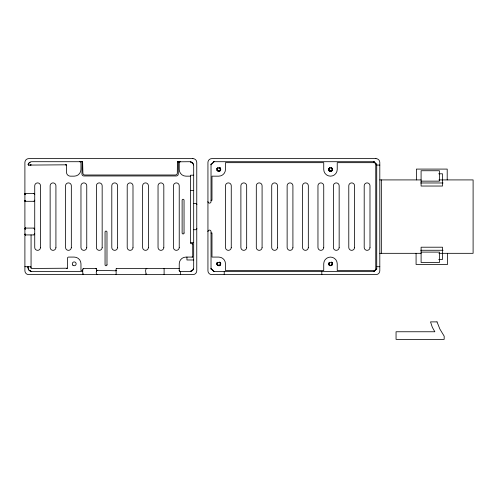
<?xml version="1.0" encoding="UTF-8"?>
<svg xmlns="http://www.w3.org/2000/svg" width="498" height="498" viewBox="0 0 498 498"><rect width="100%" height="100%" fill="white"/><g stroke="black" fill="none" stroke-linecap="round" stroke-linejoin="round"><path stroke-width="0.75" d="M96.768 274.51L97.154 274.616A0.772 0.772 0 0 1 96.382 273.844C95.753 272.294 97.39 269.518 95.803 268.453L83.664 268.453C80.95 269.312 84.075 276.44 83.122 274.392A0.772 0.772 0 0 1 82.898 273.844M328.493 169.575L328.736 168.442M332.459 263.51L331.394 262.048C335.229 264.575 327.896 268.08 328.562 263.28M96.425 271.093L96.463 270.283L115.903 270.794A0.772 0.772 0 0 1 116.134 271.342L116.134 273.844A0.772 0.772 0 0 1 115.362 274.616L115.748 274.51M24.944 193.921C25.653 194.164 25.504 192.67 24.9 194.176A0.772 0.772 0 0 1 25.672 193.405L25.672 194.176L24.9 194.176L25.672 193.405L33.571 193.405A1.158 1.158 0 0 1 34.729 194.562M25.659 228.096L24.9 228.856A0.772 0.772 0 0 1 25.672 228.084C24.016 229.578 26.045 227.225 25.672 228.856L24.925 228.657L25.672 228.084L33.571 228.084A1.158 1.158 0 0 1 34.729 229.242M218.734 170.976C214.576 170.272 220.035 165.324 220.265 169.718C219.363 172.825 215.472 169.557 217.887 167.832M219.257 265.54C217.458 265.944 216.337 263.23 217.887 262.241M330.485 170.976C326.327 170.272 331.786 165.324 332.017 169.718C331.114 172.825 327.223 169.557 329.639 167.832M331.008 265.54C329.215 265.944 328.089 263.23 329.639 262.241M25.006 194.176C25.784 192.44 24.993 194.556 25.018 193.766M25.006 228.856C25.205 228.694 25.977 228.246 25.099 228.57M25.672 200.918L24.9 200.532A0.772 0.772 0 0 0 25.672 201.304C24.01 199.773 25.815 202.163 25.672 200.532L24.925 200.731L25.672 201.304L33.571 201.304A1.158 1.158 0 0 0 34.729 200.146M25.672 200.532L25.473 201.279M25.672 234.153C24.776 235.753 25.298 233.164 25.672 234.925L33.571 234.925A1.158 1.158 0 0 0 34.729 233.767M65.948 164.819L28.99 165.081A0.772 0.772 0 0 1 28.286 163.998L28.293 164.639L28.286 163.998A3.853 3.853 0 0 1 31.804 161.707L82.612 161.719L82.898 173.074A1.93 1.93 0 0 0 84.822 175.003L175.377 175.003A1.93 1.93 0 0 0 177.307 173.074L177.419 161.819L189.831 161.707A3.853 3.853 0 0 1 193.685 165.56L193.685 267.681A3.853 3.853 0 0 1 189.831 271.535L180.388 271.535A1.158 1.158 0 0 1 179.23 270.377L179.23 263.828A6.742 6.742 0 0 1 185.978 257.08L192.141 257.08L192.72 256.507L192.701 244.026L190.89 243.516L190.603 243.018L190.603 175.196L193.685 175.196M25.224 193.728L25.473 194.176L25.672 193.504M25.473 228.856L25.672 228.19M196.766 228.57L196.61 229.142L196.766 228.57A1.158 1.158 0 0 1 195.608 229.721L193.685 229.721M96.544 270.868L96.55 270.402L96.631 270.775A0.772 0.772 0 0 0 96.382 271.342M25.672 228.856L25.13 228.314L24.9 228.856L25.018 228.451M25.012 200.918C25.23 200.04 25.977 201.049 24.925 200.731M25.012 234.539C26.12 234.178 24.022 234.122 25.473 234.9M328.58 263.212L328.499 264.052M116.053 270.283L115.555 270.57L115.966 270.402C116.227 271.478 115.604 268.447 116.713 268.453L179.23 268.453M24.912 194.164L25.13 193.629L25.672 194.176M24.956 234.365L24.9 234.153A0.772 0.772 0 0 0 25.672 234.925L25.124 234.153M25.124 228.856L25.672 228.109M216.811 168.866L217.165 168.175L216.829 168.803M216.811 263.28L217.165 262.583M328.705 168.505L328.499 169.644M332.328 263.062A1.998 1.998 0 0 1 332.384 264.438L331.774 265.347L330.716 265.814M115.966 270.402C116.04 271.086 114.895 270.159 115.903 270.794M218.186 171.337L219.705 171.163L220.633 170.03A1.998 1.998 0 0 0 220.577 168.648L219.201 167.521M216.829 263.212L216.985 262.857M217.489 265.39L219.282 265.745L220.633 264.438A1.998 1.998 0 0 0 220.577 263.062L219.643 262.048C221.386 262.832 220.851 265.689 218.958 265.814M328.96 170.708C329.888 171.891 331.979 171.48 332.384 170.03A1.998 1.998 0 0 0 332.328 168.648L330.952 167.521M25.118 201.068L25.417 200.551L25.336 201.217M219.973 170.982L220.633 170.03M219.973 265.39L220.633 264.438M331.724 170.982L332.384 170.03M331.724 265.39L332.384 264.438M25.473 194.176C25.186 193.199 25.84 194.5 25.037 193.815M34.642 200.576L34.001 201.223M25.473 228.383C25.168 229.217 25.715 228.165 25.311 228.221M34.642 234.197L34.001 234.844M217.551 168.137L217.153 169.189M217.551 262.552C216.095 263.878 218.908 266.953 220.178 264.426C221.118 262.241 217.34 261.456 217.153 263.598M329.303 168.137L328.904 169.189M329.303 262.552C327.846 263.878 330.66 266.953 331.929 264.426C332.869 262.241 329.091 261.456 328.904 263.598M218.354 265.465L218.803 265.565M330.106 265.465L330.554 265.565M25.479 228.14L25.336 228.763M25.161 193.66L25.124 194.176M34.181 193.946L34.642 194.133M34.181 228.632L34.642 228.812M211.028 164.521L213.835 161.707M211.028 164.788L214.109 161.707M190.46 271.478L191.518 270.426M193.635 268.31L193.386 268.559A3.66 3.66 0 0 1 192.122 270.532M373.643 271.535L376.725 268.453M373.917 271.535L376.725 268.721M96.631 270.775L97.154 270.57M28.255 164.072L28.56 163.867L28.293 164.639L28.218 164.303M116.208 268.739L116.563 268.472M192.433 257.005L192.645 256.794M217.763 167.67L218.118 167.515M329.514 167.67L329.875 167.515M82.898 270.57L80.969 270.57L80.969 263.828A6.742 6.742 0 0 0 74.227 257.08L68.637 257.08A1.158 1.158 0 0 0 67.479 258.238L67.479 267.681A0.772 0.772 0 0 1 66.713 268.453L67.255 268.223L31.063 268.453L31.063 234.925M116.302 268.621L116.713 268.453M192.141 257.08L192.552 256.912M25.473 193.703L25.336 194.083M30.795 165.006L30.465 165.081L30.944 164.913M83.278 268.553L83.664 268.453L83.122 268.677A0.772 0.772 0 0 0 82.898 269.219M115.555 270.57L115.362 270.57M25.13 200.601L25.672 201.198L24.956 200.744M82.319 161.707L79.811 161.707A1.158 1.158 0 0 1 80.969 162.865L80.969 169.413A6.742 6.742 0 0 1 74.227 176.161L70.374 176.161A3.853 3.853 0 0 1 66.52 172.308L66.52 165.56A0.772 0.772 0 0 0 65.748 164.788L66.29 165.019L65.748 164.788M146.568 268.478L146.767 268.453A0.772 0.772 0 0 0 145.995 269.219C144.899 270.314 146.505 275.189 146.337 274.485M25.13 234.222L25.672 234.9L25.323 234.745M218.429 170.951L217.775 170.69M330.18 170.951L329.533 170.69M218.429 265.359L217.775 265.104M330.18 265.359L329.533 265.104M213.356 161.707L374.39 161.707M374.994 162.672L337.227 162.672L337.227 169.413A6.742 6.742 0 0 1 330.485 176.161A6.742 6.742 0 0 1 323.737 169.413L323.737 162.672L225.476 162.672L225.476 169.413A6.742 6.742 0 0 1 218.734 176.161L211.986 176.161L211.986 200.246L211.028 200.246M376.725 165.081L379.806 165.081M438.67 173.796L442.492 173.796L442.492 186.034L421.084 186.034L421.084 170.739L439.435 170.739L439.435 181.141L421.084 181.141M190.603 176.161L185.978 176.161A6.742 6.742 0 0 1 179.23 169.413L179.23 162.865A1.158 1.158 0 0 1 180.388 161.707L177.985 161.719A1.121 1.121 0 0 0 177.693 161.707M379.806 179.915L421.084 179.915M438.894 179.915L473.1 179.915L473.1 253.326L438.894 253.326M420.685 182.978L443.077 182.978M190.603 190.609L193.685 190.609M193.685 203.52L195.608 203.52A1.158 1.158 0 0 1 196.766 204.672L196.61 204.099L196.766 204.672M211.028 232.996L211.986 232.996L211.986 257.08L218.734 257.08A6.742 6.742 0 0 1 225.476 263.828L225.476 270.57L323.737 270.57L323.737 263.828A6.742 6.742 0 0 1 330.485 257.08A6.742 6.742 0 0 1 337.227 263.828L337.227 270.57L374.994 270.57M25.672 234.539L25.099 234.583M193.685 242.632L190.603 242.632L190.603 243.018M420.685 250.264L443.077 250.264M421.103 252.1L439.454 252.1L439.454 262.502L421.103 262.502L421.103 247.207L442.51 247.207L442.51 259.446L438.688 259.446M379.806 253.326L421.103 253.326M193.685 259.975L186.943 259.975L186.943 257.08M24.9 266.716L27.981 266.716L27.981 267.488A0.772 0.772 0 0 1 28.753 266.716L30.683 266.822L30.297 266.716A0.772 0.772 0 0 1 31.063 267.488M376.725 266.716L379.806 266.716M82.898 271.535L31.835 271.535A3.853 3.853 0 0 1 27.981 267.681L27.981 266.716M213.356 271.535L374.39 271.535M177.886 161.707L178.272 162.093L178.272 174.039A1.93 1.93 0 0 1 176.342 175.968L83.857 175.968A1.93 1.93 0 0 1 81.933 174.039L82.22 161.719A1.121 1.121 0 0 1 82.512 161.707M163.537 268.478L163.338 268.453A0.772 0.772 0 0 1 164.11 269.219L164.11 274.616M96.307 268.739L95.952 268.472M96.961 270.57L96.55 270.402M329.937 171.337C331.942 172.022 333.423 169.065 331.724 167.851M192.645 243.883L192.433 243.671M83.278 274.51L83.664 274.616M329.57 265.602L329.937 265.745M218.186 265.745L216.811 264.376M192.141 243.597L192.552 243.765M95.803 268.453L96.214 268.621M331.095 167.515L331.456 167.67M219.344 167.515C223.135 168.959 218.13 173.796 216.811 169.961M34.001 193.485L34.387 193.741M34.001 228.165L34.387 228.426M331.394 167.639L332.384 168.803M219.643 167.639L220.035 167.901M331.724 262.259L332.384 263.212M219.973 167.851L220.353 168.243M219.973 262.259L220.633 263.212M373.917 161.707L376.725 164.521M373.643 161.707L376.725 164.788M190.46 161.763L191.518 162.815M193.635 164.931L193.386 164.682A3.66 3.66 0 0 0 192.122 162.709M211.028 268.453L214.109 271.535M211.028 268.721L213.835 271.535M30.148 270.426L31.206 271.478M329.19 170.939L328.562 169.961M220.253 168.125L220.633 168.803M217.209 170.708L216.829 170.03M329.184 170.285L328.948 169.718M329.184 264.693L328.948 264.133M217.433 170.285L217.196 169.718M217.433 264.693L217.196 264.133M216.829 264.438L216.985 264.799M332.328 168.648L332.459 169.102M96.463 270.283L96.475 270.974M447.534 253.326L447.534 264.463L416.079 264.463L416.079 253.326M447.204 179.915L447.204 169.09L416.378 169.09L416.378 179.915M381.337 179.915L381.337 253.326M376.725 164.029L376.725 269.213M375.76 163.45L375.76 269.791M321.814 271.535L321.814 274.616M224.225 271.535L224.225 274.616M211.028 164.023L211.028 201.59A1.544 1.544 0 0 1 209.484 203.134A1.544 1.544 0 0 1 207.94 201.59M211.028 269.219L211.028 231.651A1.544 1.544 0 0 0 209.484 230.107A1.544 1.544 0 0 0 207.94 231.651M180.488 271.535L180.488 274.616M146.767 274.616A0.772 0.772 0 0 1 145.995 273.844M31.063 164.788A0.772 0.772 0 0 1 30.465 165.081M28.996 163.213A3.66 3.66 0 0 1 30.229 162.261M190.709 162.006A3.66 3.66 0 0 1 191.456 162.28M30.957 271.236A3.66 3.66 0 0 1 30.216 270.962M29.544 270.532A3.66 3.66 0 0 1 28.984 269.972M28.554 269.306A3.66 3.66 0 0 1 28.28 268.559M191.456 270.962A3.66 3.66 0 0 1 190.709 271.236M146.381 268.553L146.767 268.453L146.381 268.553M180.089 161.75L180.089 161.75M28.554 266.741L28.554 266.741M68.338 257.124L68.338 257.124M192.913 158.625L28.753 158.625A3.853 3.853 0 0 0 24.9 162.479L24.9 270.763A3.853 3.853 0 0 0 28.753 274.616L192.913 274.616A3.853 3.853 0 0 0 196.766 270.763L196.766 162.479A3.853 3.853 0 0 0 192.913 158.625M375.953 158.625L211.793 158.625A3.853 3.853 0 0 0 207.94 162.479L207.94 270.763A3.853 3.853 0 0 0 211.793 274.616L375.953 274.616A3.853 3.853 0 0 0 379.806 270.763L379.806 162.479A3.853 3.853 0 0 0 375.953 158.625M437.014 321.882L430.515 321.882L432.339 327.31L434.847 331.761L396.053 331.761L396.053 339.375L444.172 339.375L444.172 336.156L439.871 329.054L437.014 321.882M28.99 165.081L28.623 164.987L28.99 165.081M80.11 161.75L80.11 161.75M163.724 268.553L163.338 268.453L163.724 268.553M179.386 270.956L179.23 270.377L179.386 270.956M369.983 247.45L369.983 185.791A2.888 2.888 0 0 0 367.094 182.903A2.888 2.888 0 0 0 364.2 185.791L364.2 247.45A2.888 2.888 0 0 0 367.094 250.338A2.888 2.888 0 0 0 369.983 247.45M354.57 247.45L354.57 185.791A2.888 2.888 0 0 0 351.675 182.903A2.888 2.888 0 0 0 348.787 185.791L348.787 247.45A2.888 2.888 0 0 0 351.675 250.338A2.888 2.888 0 0 0 354.57 247.45M339.157 247.45L339.157 185.791A2.888 2.888 0 0 0 336.262 182.903A2.888 2.888 0 0 0 333.374 185.791L333.374 247.45A2.888 2.888 0 0 0 336.262 250.338A2.888 2.888 0 0 0 339.157 247.45M323.737 247.45L323.737 185.791A2.888 2.888 0 0 0 320.849 182.903A2.888 2.888 0 0 0 317.961 185.791L317.961 247.45A2.888 2.888 0 0 0 320.849 250.338A2.888 2.888 0 0 0 323.737 247.45M308.324 247.45L308.324 185.791A2.888 2.888 0 0 0 305.436 182.903A2.888 2.888 0 0 0 302.547 185.791L302.547 247.45A2.888 2.888 0 0 0 305.436 250.338A2.888 2.888 0 0 0 308.324 247.45M292.911 247.45L292.911 185.791A2.888 2.888 0 0 0 290.023 182.903A2.888 2.888 0 0 0 287.134 185.791L287.134 247.45A2.888 2.888 0 0 0 290.023 250.338A2.888 2.888 0 0 0 292.911 247.45M277.498 247.45L277.498 185.791A2.888 2.888 0 0 0 274.61 182.903A2.888 2.888 0 0 0 271.715 185.791L271.715 247.45A2.888 2.888 0 0 0 274.61 250.338A2.888 2.888 0 0 0 277.498 247.45M262.085 247.45L262.085 185.791A2.888 2.888 0 0 0 259.197 182.903A2.888 2.888 0 0 0 256.302 185.791L256.302 247.45A2.888 2.888 0 0 0 259.197 250.338A2.888 2.888 0 0 0 262.085 247.45M246.672 247.45L246.672 185.791A2.888 2.888 0 0 0 243.777 182.903A2.888 2.888 0 0 0 240.889 185.791L240.889 247.45A2.888 2.888 0 0 0 243.777 250.338A2.888 2.888 0 0 0 246.672 247.45M231.259 247.45L231.259 185.791A2.888 2.888 0 0 0 228.364 182.903A2.888 2.888 0 0 0 225.476 185.791L225.476 247.45A2.888 2.888 0 0 0 228.364 250.338A2.888 2.888 0 0 0 231.259 247.45M184.048 232.996L184.048 200.246A0.965 0.965 0 0 0 183.09 199.281A0.965 0.965 0 0 0 182.125 200.246L182.125 232.996A0.965 0.965 0 0 0 183.09 233.96A0.965 0.965 0 0 0 184.048 232.996M179.23 247.45L179.23 185.791A2.888 2.888 0 0 0 176.342 182.903A2.888 2.888 0 0 0 173.453 185.791L173.453 247.45A2.888 2.888 0 0 0 176.342 250.338A2.888 2.888 0 0 0 179.23 247.45M163.817 247.45L163.817 185.791A2.888 2.888 0 0 0 160.929 182.903A2.888 2.888 0 0 0 158.04 185.791L158.04 247.45A2.888 2.888 0 0 0 160.929 250.338A2.888 2.888 0 0 0 163.817 247.45M148.404 247.45L148.404 185.791A2.888 2.888 0 0 0 145.516 182.903A2.888 2.888 0 0 0 142.627 185.791L142.627 247.45A2.888 2.888 0 0 0 145.516 250.338A2.888 2.888 0 0 0 148.404 247.45M132.991 247.45L132.991 185.791A2.888 2.888 0 0 0 130.103 182.903A2.888 2.888 0 0 0 127.208 185.791L127.208 247.45A2.888 2.888 0 0 0 130.103 250.338A2.888 2.888 0 0 0 132.991 247.45M117.578 247.45L117.578 185.791A2.888 2.888 0 0 0 114.689 182.903A2.888 2.888 0 0 0 111.795 185.791L111.795 247.45A2.888 2.888 0 0 0 114.689 250.338A2.888 2.888 0 0 0 117.578 247.45M106.983 264.787L106.983 232.037A0.965 0.965 0 0 0 106.018 231.072A0.965 0.965 0 0 0 105.053 232.037L105.053 264.787A0.965 0.965 0 0 0 106.018 265.751A0.965 0.965 0 0 0 106.983 264.787M102.165 247.45L102.165 185.791A2.888 2.888 0 0 0 99.27 182.903A2.888 2.888 0 0 0 96.382 185.791L96.382 247.45A2.888 2.888 0 0 0 99.27 250.338A2.888 2.888 0 0 0 102.165 247.45M86.752 247.45L86.752 185.791A2.888 2.888 0 0 0 83.857 182.903A2.888 2.888 0 0 0 80.969 185.791L80.969 247.45A2.888 2.888 0 0 0 83.857 250.338A2.888 2.888 0 0 0 86.752 247.45M71.332 247.45L71.332 185.791A2.888 2.888 0 0 0 68.444 182.903A2.888 2.888 0 0 0 65.555 185.791L65.555 247.45A2.888 2.888 0 0 0 68.444 250.338A2.888 2.888 0 0 0 71.332 247.45M55.919 247.45L55.919 185.791A2.888 2.888 0 0 0 53.031 182.903A2.888 2.888 0 0 0 50.142 185.791L50.142 247.45A2.888 2.888 0 0 0 53.031 250.338A2.888 2.888 0 0 0 55.919 247.45M40.506 247.45L40.506 185.791A2.888 2.888 0 0 0 37.618 182.903A2.888 2.888 0 0 0 34.729 185.791L34.729 247.45A2.888 2.888 0 0 0 37.618 250.338A2.888 2.888 0 0 0 40.506 247.45M72.864 265.191A1.93 1.93 0 0 0 76.088 264.326A1.93 1.93 0 0 0 73.729 261.967A1.93 1.93 0 0 0 72.864 265.191"/></g></svg>
